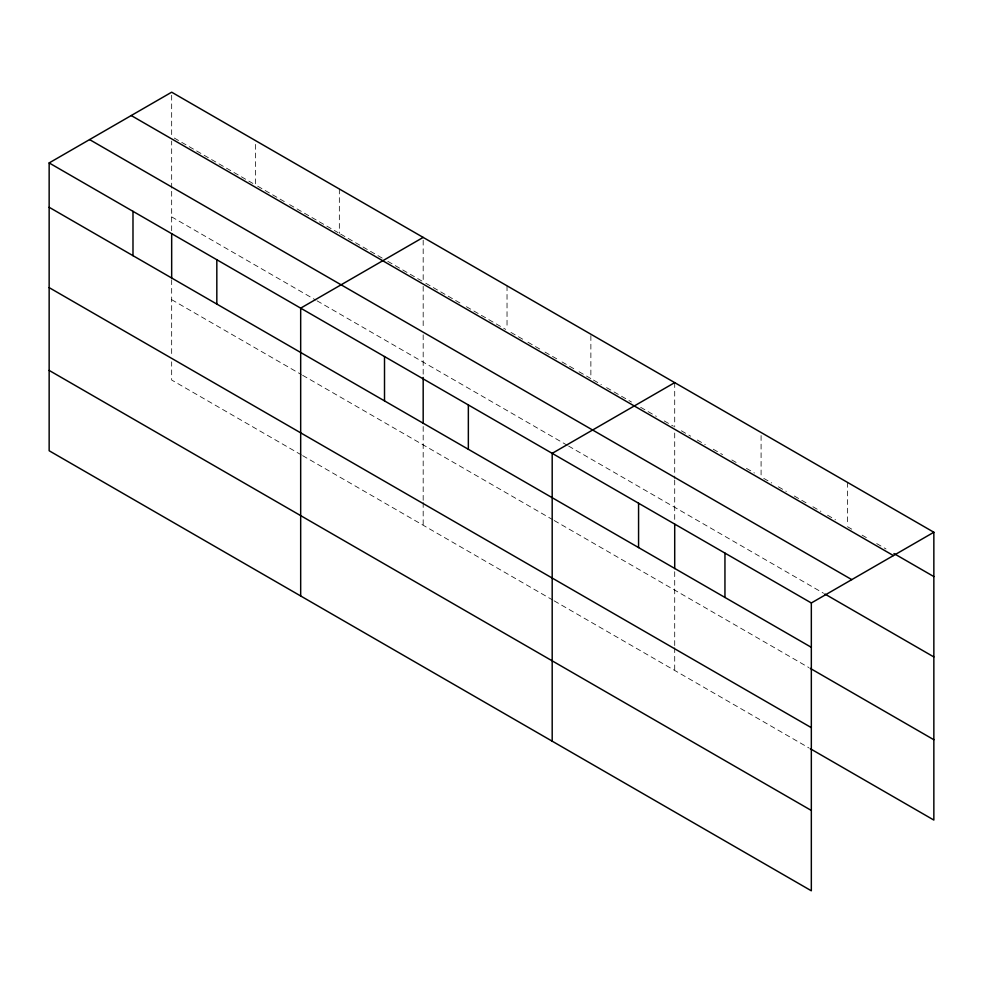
<?xml version="1.0" encoding="UTF-8"?>
<svg xmlns="http://www.w3.org/2000/svg" width="983" height="983" viewBox="0 0 983 983"><rect width="100%" height="100%" fill="white"/><g stroke="black" fill="none" stroke-linecap="round" stroke-linejoin="round"><path stroke-width="0.74" stroke-dasharray="4.92 3.69" d="M171.669 230.686L171.669 189.596M171.669 188.085L171.669 141.085M174.286 138.05L252.889 183.428M284.32 201.576L255.506 184.939L255.506 140.606M289.567 204.611L338.029 232.59M340.659 234.101L382.571 258.308M387.818 261.331L423.181 281.752L423.181 237.407M425.811 283.264L461.174 303.686M466.421 306.708L505.717 329.403M510.951 332.426L522.747 339.233M527.982 342.256L539.778 349.063M545.012 352.086L556.808 358.893M562.043 361.928L573.839 368.736M579.073 371.758L590.869 378.566L590.869 334.22M593.486 380.077L601.35 384.611M606.585 387.634L631.479 402.01M640.646 407.306L656.361 416.374M664.225 420.921L673.392 426.217M681.354 430.8L690.656 436.169M697.303 440.015L705.278 444.611M713.24 449.219L722.554 454.588M731.856 459.958L737.164 463.03M746.466 468.399L754.44 473.007M763.742 478.377L771.716 482.972M778.364 486.818L786.339 491.414M794.313 496.022L806.269 502.927M812.916 506.761L820.891 511.369M827.539 515.203L835.513 519.81M847.469 526.716L852.789 529.776M862.091 535.145L867.399 538.217M876.701 543.587L886.002 548.956M171.669 216.887L315.764 300.085M317.079 300.847L567.289 445.299M568.592 446.061L823.545 593.253M171.669 299.68L301.351 374.548M302.666 375.309L552.876 519.761M554.191 520.523L808.935 667.592M301.351 454.908L171.669 380.028L171.669 361.83M302.666 455.657L552.876 600.121M554.191 600.871L808.935 747.952M847.469 482.37L847.469 525.18M761.088 435.555L761.088 476.841M674.707 382.62L674.707 426.966M674.707 433.036L674.707 478.512M674.707 480.036L674.707 522.649M674.707 571.713L674.707 646.2M674.707 647.711L674.707 670.455M507.031 285.82L507.031 328.629M423.181 286.299L423.181 328.752M423.181 334.81L423.181 375.899M423.181 426.499L423.181 500.986M423.181 502.497L423.181 525.241M339.344 189.006L339.344 233.352M171.669 95.253L171.669 136.539M171.669 279.75L171.669 355.772"/><path stroke-width="1.47" d="M49.15 162.932L811.331 602.972L811.331 890.807L49.15 450.755L49.15 162.932L171.669 92.193L933.85 532.245L933.85 820.068L810.262 748.714M423.181 237.407L300.675 308.146L300.675 595.981M674.707 382.62L552.188 453.36L552.188 741.194M811.331 602.972L933.85 532.245M893.977 553.564L933.85 576.579M131.231 115.539L893.424 555.579M89.576 139.586L851.77 579.626M824.872 594.015L933.85 656.939M49.15 207.266L811.331 647.318M810.262 668.366L933.85 739.72M49.15 287.626L811.331 727.666M49.15 370.407L811.331 810.459M724.95 553.097L724.95 597.443M674.707 524.185L674.707 568.641M638.569 503.235L638.569 547.568M468.35 404.947L468.35 449.292M423.181 377.435L423.181 423.427M384.513 356.546L384.513 400.892M216.825 259.733L216.825 304.079M171.669 233.757L171.669 278.214M132.988 211.333L132.988 255.678"/></g></svg>
